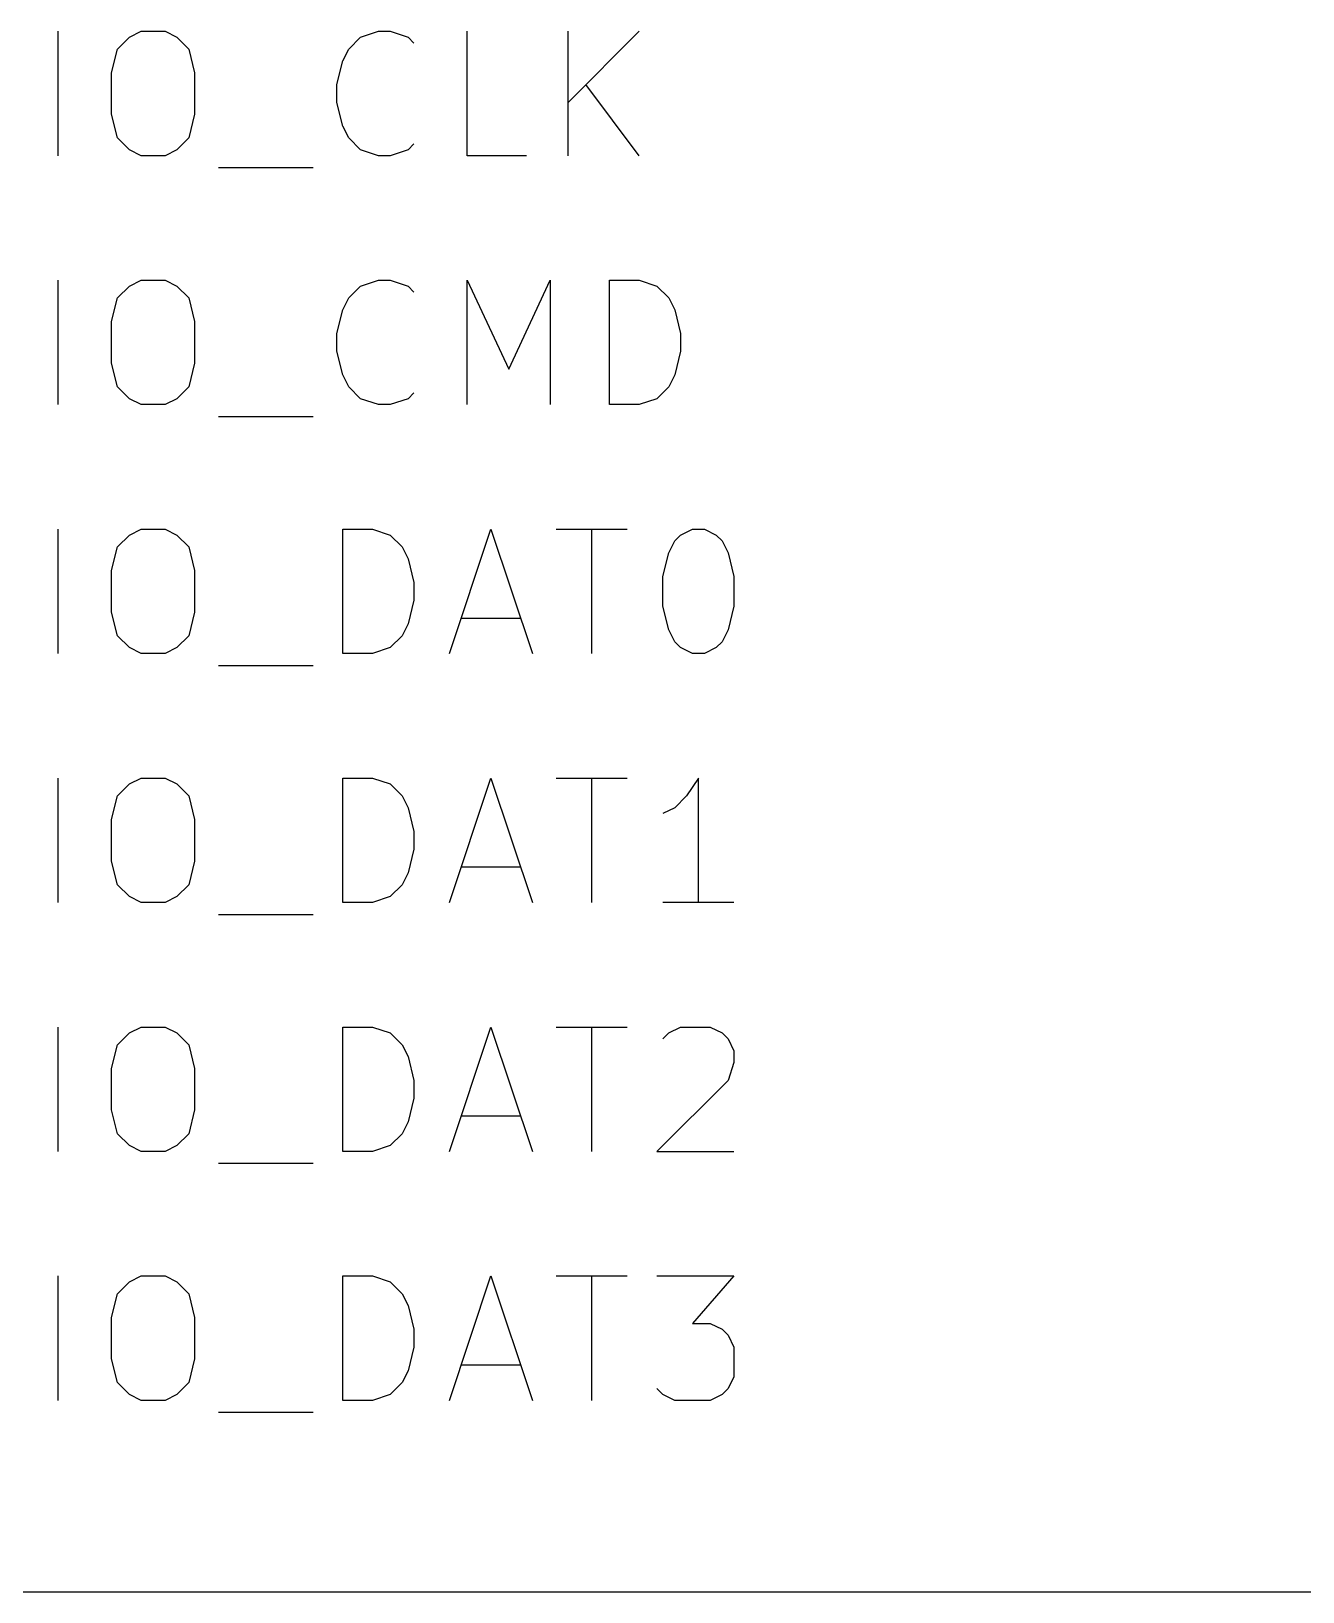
# Model space of a CAD drawing. Extents: x 0.4 to 11.3, y -7.9 to -0.4.
# Drawn here: x 1.992 to 2.503, y -3.95 to -3.323 of the extents above; entities that cross this region are included whole.
import ezdxf

# ---------------------------------------------------------------- set-up
doc = ezdxf.new("R2010")
doc.units = 0
doc.header["$MEASUREMENT"] = 0
for name, color, linetype in [('CYAN2', 4, 'CONTINUOUS'), ('LYELLOW', 51, 'CONTINUOUS'), ('RED2', 1, 'CONTINUOUS')]:
    doc.layers.add(name, color=color, linetype=linetype)

msp = doc.modelspace()

# ---------------------------------------------------------------- linework, layer by layer
at = {"layer": 'CYAN2', "linetype": 'CONTINUOUS'}
for p, q in [((2.00333, -3.37313), (2.00333, -3.32313)), ((2.00333, -3.37313), (2.00333, -3.32313)), ((2.02714, -3.33028), (2.03191, -3.32551)), ((2.02714, -3.33028), (2.03191, -3.32551)), ((2.03191, -3.32551), (2.03667, -3.32313)), ((2.03191, -3.32551), (2.03667, -3.32313)), ((2.03667, -3.32313), (2.04619, -3.32313)), ((2.03667, -3.32313), (2.04619, -3.32313)), ((2.04619, -3.32313), (2.05095, -3.32551)), ((2.04619, -3.32313), (2.05095, -3.32551)), ((2.05095, -3.32551), (2.05571, -3.33028)), ((2.05095, -3.32551), (2.05571, -3.33028)), ((2.12, -3.33028), (2.12476, -3.32551)), ((2.12, -3.33028), (2.12476, -3.32551)), ((2.12476, -3.32551), (2.13191, -3.32313)), ((2.12476, -3.32551), (2.13191, -3.32313)), ((2.13191, -3.32313), (2.13667, -3.32313)), ((2.13191, -3.32313), (2.13667, -3.32313)), ((2.13667, -3.32313), (2.14381, -3.32551)), ((2.13667, -3.32313), (2.14381, -3.32551)), ((2.14381, -3.32551), (2.14619, -3.32789)), ((2.14381, -3.32551), (2.14619, -3.32789)), ((2.16762, -3.37313), (2.16762, -3.32313)), ((2.16762, -3.37313), (2.16762, -3.32313)), ((2.20809, -3.37313), (2.20809, -3.32313)), ((2.23667, -3.32313), (2.20809, -3.3517)), ((2.20809, -3.37313), (2.20809, -3.32313)), ((2.23667, -3.32313), (2.20809, -3.3517)), ((2.02476, -3.3398), (2.02714, -3.33028)), ((2.02476, -3.3398), (2.02714, -3.33028)), ((2.05571, -3.33028), (2.05809, -3.3398)), ((2.05571, -3.33028), (2.05809, -3.3398)), ((2.11762, -3.33504), (2.12, -3.33028)), ((2.11762, -3.33504), (2.12, -3.33028)), ((2.02476, -3.35646), (2.02476, -3.3398)), ((2.02476, -3.35646), (2.02476, -3.3398)), ((2.05809, -3.3398), (2.05809, -3.35646)), ((2.05809, -3.3398), (2.05809, -3.35646)), ((2.11524, -3.34456), (2.11762, -3.33504)), ((2.11524, -3.34456), (2.11762, -3.33504)), ((2.11524, -3.3517), (2.11524, -3.34456)), ((2.11524, -3.3517), (2.11524, -3.34456)), ((2.23667, -3.37313), (2.21524, -3.34456)), ((2.23667, -3.37313), (2.21524, -3.34456)), ((2.11762, -3.36122), (2.11524, -3.3517)), ((2.11762, -3.36122), (2.11524, -3.3517)), ((2.02714, -3.36599), (2.02476, -3.35646)), ((2.02714, -3.36599), (2.02476, -3.35646)), ((2.05809, -3.35646), (2.05571, -3.36599)), ((2.05809, -3.35646), (2.05571, -3.36599)), ((2.03191, -3.37075), (2.02714, -3.36599)), ((2.03191, -3.37075), (2.02714, -3.36599)), ((2.05571, -3.36599), (2.05095, -3.37075)), ((2.05571, -3.36599), (2.05095, -3.37075)), ((2.12, -3.36599), (2.11762, -3.36122)), ((2.12, -3.36599), (2.11762, -3.36122)), ((2.12476, -3.37075), (2.12, -3.36599)), ((2.12476, -3.37075), (2.12, -3.36599)), ((2.03667, -3.37313), (2.03191, -3.37075)), ((2.03667, -3.37313), (2.03191, -3.37075)), ((2.05095, -3.37075), (2.04619, -3.37313)), ((2.05095, -3.37075), (2.04619, -3.37313)), ((2.13191, -3.37313), (2.12476, -3.37075)), ((2.13191, -3.37313), (2.12476, -3.37075)), ((2.14381, -3.37075), (2.13667, -3.37313)), ((2.14381, -3.37075), (2.13667, -3.37313)), ((2.14619, -3.36837), (2.14381, -3.37075)), ((2.14619, -3.36837), (2.14381, -3.37075)), ((2.04619, -3.37313), (2.03667, -3.37313)), ((2.04619, -3.37313), (2.03667, -3.37313)), ((2.06762, -3.37789), (2.10572, -3.37789)), ((2.06762, -3.37789), (2.10572, -3.37789)), ((2.13667, -3.37313), (2.13191, -3.37313)), ((2.13667, -3.37313), (2.13191, -3.37313)), ((2.19143, -3.37313), (2.16762, -3.37313)), ((2.19143, -3.37313), (2.16762, -3.37313)), ((2.00333, -3.47313), (2.00333, -3.42313)), ((2.00333, -3.47313), (2.00333, -3.42313)), ((2.02714, -3.43028), (2.03191, -3.42551)), ((2.02714, -3.43028), (2.03191, -3.42551)), ((2.03191, -3.42551), (2.03667, -3.42313)), ((2.03191, -3.42551), (2.03667, -3.42313)), ((2.03667, -3.42313), (2.04619, -3.42313)), ((2.03667, -3.42313), (2.04619, -3.42313)), ((2.04619, -3.42313), (2.05095, -3.42551)), ((2.04619, -3.42313), (2.05095, -3.42551)), ((2.05095, -3.42551), (2.05571, -3.43028)), ((2.05095, -3.42551), (2.05571, -3.43028)), ((2.12, -3.43028), (2.12476, -3.42551)), ((2.12, -3.43028), (2.12476, -3.42551)), ((2.12476, -3.42551), (2.13191, -3.42313)), ((2.12476, -3.42551), (2.13191, -3.42313)), ((2.13191, -3.42313), (2.13667, -3.42313)), ((2.13191, -3.42313), (2.13667, -3.42313)), ((2.13667, -3.42313), (2.14381, -3.42551)), ((2.13667, -3.42313), (2.14381, -3.42551)), ((2.14381, -3.42551), (2.14619, -3.42789)), ((2.14381, -3.42551), (2.14619, -3.42789)), ((2.16762, -3.47313), (2.16762, -3.42313)), ((2.16762, -3.42313), (2.18429, -3.45885)), ((2.16762, -3.47313), (2.16762, -3.42313)), ((2.16762, -3.42313), (2.18429, -3.45885)), ((2.18429, -3.45885), (2.20095, -3.42313)), ((2.18429, -3.45885), (2.20095, -3.42313)), ((2.20095, -3.42313), (2.20095, -3.47313)), ((2.20095, -3.42313), (2.20095, -3.47313)), ((2.22476, -3.47313), (2.22476, -3.42313)), ((2.22476, -3.42313), (2.23667, -3.42313)), ((2.22476, -3.47313), (2.22476, -3.42313)), ((2.22476, -3.42313), (2.23667, -3.42313)), ((2.23667, -3.42313), (2.24381, -3.42551)), ((2.23667, -3.42313), (2.24381, -3.42551)), ((2.24381, -3.42551), (2.24857, -3.43028)), ((2.24381, -3.42551), (2.24857, -3.43028)), ((2.02476, -3.4398), (2.02714, -3.43028)), ((2.02476, -3.4398), (2.02714, -3.43028)), ((2.05571, -3.43028), (2.05809, -3.4398)), ((2.05571, -3.43028), (2.05809, -3.4398)), ((2.11524, -3.44456), (2.11762, -3.43504)), ((2.11524, -3.44456), (2.11762, -3.43504)), ((2.11762, -3.43504), (2.12, -3.43028)), ((2.11762, -3.43504), (2.12, -3.43028)), ((2.24857, -3.43028), (2.25095, -3.43504)), ((2.24857, -3.43028), (2.25095, -3.43504)), ((2.25095, -3.43504), (2.25333, -3.44456)), ((2.25095, -3.43504), (2.25333, -3.44456)), ((2.02476, -3.45646), (2.02476, -3.4398)), ((2.02476, -3.45646), (2.02476, -3.4398)), ((2.05809, -3.4398), (2.05809, -3.45646)), ((2.05809, -3.4398), (2.05809, -3.45646)), ((2.11524, -3.4517), (2.11524, -3.44456)), ((2.11524, -3.4517), (2.11524, -3.44456)), ((2.25333, -3.44456), (2.25333, -3.4517)), ((2.25333, -3.44456), (2.25333, -3.4517)), ((2.11762, -3.46122), (2.11524, -3.4517)), ((2.11762, -3.46122), (2.11524, -3.4517)), ((2.25333, -3.4517), (2.25095, -3.46122)), ((2.25333, -3.4517), (2.25095, -3.46122)), ((2.02714, -3.46599), (2.02476, -3.45646)), ((2.02714, -3.46599), (2.02476, -3.45646)), ((2.05809, -3.45646), (2.05571, -3.46599)), ((2.05809, -3.45646), (2.05571, -3.46599)), ((2.03191, -3.47075), (2.02714, -3.46599)), ((2.03191, -3.47075), (2.02714, -3.46599)), ((2.05571, -3.46599), (2.05095, -3.47075)), ((2.05571, -3.46599), (2.05095, -3.47075)), ((2.12, -3.46599), (2.11762, -3.46122)), ((2.12, -3.46599), (2.11762, -3.46122)), ((2.12476, -3.47075), (2.12, -3.46599)), ((2.12476, -3.47075), (2.12, -3.46599)), ((2.24857, -3.46599), (2.24381, -3.47075)), ((2.24857, -3.46599), (2.24381, -3.47075)), ((2.25095, -3.46122), (2.24857, -3.46599)), ((2.25095, -3.46122), (2.24857, -3.46599)), ((2.03667, -3.47313), (2.03191, -3.47075)), ((2.03667, -3.47313), (2.03191, -3.47075)), ((2.05095, -3.47075), (2.04619, -3.47313)), ((2.05095, -3.47075), (2.04619, -3.47313)), ((2.13191, -3.47313), (2.12476, -3.47075)), ((2.13191, -3.47313), (2.12476, -3.47075)), ((2.14381, -3.47075), (2.13667, -3.47313)), ((2.14381, -3.47075), (2.13667, -3.47313)), ((2.14619, -3.46837), (2.14381, -3.47075)), ((2.14619, -3.46837), (2.14381, -3.47075)), ((2.24381, -3.47075), (2.23667, -3.47313)), ((2.24381, -3.47075), (2.23667, -3.47313)), ((2.04619, -3.47313), (2.03667, -3.47313)), ((2.04619, -3.47313), (2.03667, -3.47313)), ((2.06762, -3.47789), (2.10572, -3.47789)), ((2.06762, -3.47789), (2.10572, -3.47789)), ((2.13667, -3.47313), (2.13191, -3.47313)), ((2.13667, -3.47313), (2.13191, -3.47313)), ((2.23667, -3.47313), (2.22476, -3.47313)), ((2.23667, -3.47313), (2.22476, -3.47313)), ((2.00333, -3.57313), (2.00333, -3.52313)), ((2.00333, -3.57313), (2.00333, -3.52313)), ((2.02714, -3.53028), (2.03191, -3.52551)), ((2.02714, -3.53028), (2.03191, -3.52551)), ((2.03191, -3.52551), (2.03667, -3.52313)), ((2.03191, -3.52551), (2.03667, -3.52313)), ((2.03667, -3.52313), (2.04619, -3.52313)), ((2.03667, -3.52313), (2.04619, -3.52313)), ((2.04619, -3.52313), (2.05095, -3.52551)), ((2.04619, -3.52313), (2.05095, -3.52551)), ((2.05095, -3.52551), (2.05571, -3.53028)), ((2.05095, -3.52551), (2.05571, -3.53028)), ((2.11762, -3.57313), (2.11762, -3.52313)), ((2.11762, -3.52313), (2.12952, -3.52313)), ((2.11762, -3.57313), (2.11762, -3.52313)), ((2.11762, -3.52313), (2.12952, -3.52313)), ((2.12952, -3.52313), (2.13667, -3.52551)), ((2.12952, -3.52313), (2.13667, -3.52551)), ((2.13667, -3.52551), (2.14143, -3.53028)), ((2.13667, -3.52551), (2.14143, -3.53028)), ((2.16048, -3.57313), (2.17714, -3.52313)), ((2.16048, -3.57313), (2.17714, -3.52313)), ((2.17714, -3.52313), (2.19381, -3.57313)), ((2.17714, -3.52313), (2.19381, -3.57313)), ((2.20333, -3.52313), (2.23191, -3.52313)), ((2.20333, -3.52313), (2.23191, -3.52313)), ((2.21762, -3.57313), (2.21762, -3.52313)), ((2.21762, -3.57313), (2.21762, -3.52313)), ((2.24857, -3.53265), (2.25095, -3.52789)), ((2.24857, -3.53265), (2.25095, -3.52789)), ((2.25095, -3.52789), (2.25333, -3.52551)), ((2.25095, -3.52789), (2.25333, -3.52551)), ((2.25333, -3.52551), (2.25809, -3.52313)), ((2.25333, -3.52551), (2.25809, -3.52313)), ((2.25809, -3.52313), (2.26286, -3.52313)), ((2.25809, -3.52313), (2.26286, -3.52313)), ((2.26286, -3.52313), (2.26762, -3.52551)), ((2.26286, -3.52313), (2.26762, -3.52551)), ((2.26762, -3.52551), (2.27, -3.52789)), ((2.26762, -3.52551), (2.27, -3.52789)), ((2.27, -3.52789), (2.27238, -3.53265)), ((2.27, -3.52789), (2.27238, -3.53265)), ((2.02476, -3.5398), (2.02714, -3.53028)), ((2.02476, -3.5398), (2.02714, -3.53028)), ((2.05571, -3.53028), (2.05809, -3.5398)), ((2.05571, -3.53028), (2.05809, -3.5398)), ((2.14143, -3.53028), (2.14381, -3.53504)), ((2.14143, -3.53028), (2.14381, -3.53504)), ((2.14381, -3.53504), (2.14619, -3.54456)), ((2.14381, -3.53504), (2.14619, -3.54456)), ((2.24619, -3.54218), (2.24857, -3.53265)), ((2.24619, -3.54218), (2.24857, -3.53265)), ((2.27238, -3.53265), (2.27476, -3.54218)), ((2.27238, -3.53265), (2.27476, -3.54218)), ((2.02476, -3.55646), (2.02476, -3.5398)), ((2.02476, -3.55646), (2.02476, -3.5398)), ((2.05809, -3.5398), (2.05809, -3.55646)), ((2.05809, -3.5398), (2.05809, -3.55646)), ((2.14619, -3.54456), (2.14619, -3.5517)), ((2.14619, -3.54456), (2.14619, -3.5517)), ((2.24619, -3.55408), (2.24619, -3.54218)), ((2.24619, -3.55408), (2.24619, -3.54218)), ((2.27476, -3.54218), (2.27476, -3.55408)), ((2.27476, -3.54218), (2.27476, -3.55408)), ((2.14619, -3.5517), (2.14381, -3.56122)), ((2.14619, -3.5517), (2.14381, -3.56122)), ((2.24857, -3.56361), (2.24619, -3.55408)), ((2.24857, -3.56361), (2.24619, -3.55408)), ((2.27476, -3.55408), (2.27238, -3.56361)), ((2.27476, -3.55408), (2.27238, -3.56361)), ((2.02714, -3.56599), (2.02476, -3.55646)), ((2.02714, -3.56599), (2.02476, -3.55646)), ((2.05809, -3.55646), (2.05571, -3.56599)), ((2.05809, -3.55646), (2.05571, -3.56599)), ((2.16524, -3.55885), (2.18905, -3.55885)), ((2.16524, -3.55885), (2.18905, -3.55885)), ((2.03191, -3.57075), (2.02714, -3.56599)), ((2.03191, -3.57075), (2.02714, -3.56599)), ((2.05571, -3.56599), (2.05095, -3.57075)), ((2.05571, -3.56599), (2.05095, -3.57075)), ((2.14143, -3.56599), (2.13667, -3.57075)), ((2.14143, -3.56599), (2.13667, -3.57075)), ((2.14381, -3.56122), (2.14143, -3.56599)), ((2.14381, -3.56122), (2.14143, -3.56599)), ((2.25095, -3.56837), (2.24857, -3.56361)), ((2.25095, -3.56837), (2.24857, -3.56361)), ((2.27238, -3.56361), (2.27, -3.56837)), ((2.27238, -3.56361), (2.27, -3.56837)), ((2.03667, -3.57313), (2.03191, -3.57075)), ((2.03667, -3.57313), (2.03191, -3.57075)), ((2.04619, -3.57313), (2.03667, -3.57313)), ((2.04619, -3.57313), (2.03667, -3.57313)), ((2.05095, -3.57075), (2.04619, -3.57313)), ((2.05095, -3.57075), (2.04619, -3.57313)), ((2.12952, -3.57313), (2.11762, -3.57313)), ((2.12952, -3.57313), (2.11762, -3.57313)), ((2.13667, -3.57075), (2.12952, -3.57313)), ((2.13667, -3.57075), (2.12952, -3.57313)), ((2.25333, -3.57075), (2.25095, -3.56837)), ((2.25333, -3.57075), (2.25095, -3.56837)), ((2.25809, -3.57313), (2.25333, -3.57075)), ((2.25809, -3.57313), (2.25333, -3.57075)), ((2.26286, -3.57313), (2.25809, -3.57313)), ((2.26286, -3.57313), (2.25809, -3.57313)), ((2.26762, -3.57075), (2.26286, -3.57313)), ((2.26762, -3.57075), (2.26286, -3.57313)), ((2.27, -3.56837), (2.26762, -3.57075)), ((2.27, -3.56837), (2.26762, -3.57075)), ((2.06762, -3.57789), (2.10572, -3.57789)), ((2.06762, -3.57789), (2.10572, -3.57789)), ((2.00333, -3.67313), (2.00333, -3.62313)), ((2.00333, -3.67313), (2.00333, -3.62313)), ((2.03191, -3.62551), (2.03667, -3.62313)), ((2.03191, -3.62551), (2.03667, -3.62313)), ((2.03667, -3.62313), (2.04619, -3.62313)), ((2.03667, -3.62313), (2.04619, -3.62313)), ((2.04619, -3.62313), (2.05095, -3.62551)), ((2.04619, -3.62313), (2.05095, -3.62551)), ((2.11762, -3.67313), (2.11762, -3.62313)), ((2.11762, -3.62313), (2.12952, -3.62313)), ((2.11762, -3.67313), (2.11762, -3.62313)), ((2.11762, -3.62313), (2.12952, -3.62313)), ((2.12952, -3.62313), (2.13667, -3.62551)), ((2.12952, -3.62313), (2.13667, -3.62551)), ((2.16048, -3.67313), (2.17714, -3.62313)), ((2.16048, -3.67313), (2.17714, -3.62313)), ((2.17714, -3.62313), (2.19381, -3.67313)), ((2.17714, -3.62313), (2.19381, -3.67313)), ((2.20333, -3.62313), (2.23191, -3.62313)), ((2.20333, -3.62313), (2.23191, -3.62313)), ((2.21762, -3.67313), (2.21762, -3.62313)), ((2.21762, -3.67313), (2.21762, -3.62313)), ((2.26048, -3.62313), (2.25572, -3.63028)), ((2.26048, -3.62313), (2.25572, -3.63028)), ((2.26048, -3.67313), (2.26048, -3.62313)), ((2.26048, -3.67313), (2.26048, -3.62313)), ((2.02714, -3.63028), (2.03191, -3.62551)), ((2.02714, -3.63028), (2.03191, -3.62551)), ((2.05095, -3.62551), (2.05571, -3.63028)), ((2.05095, -3.62551), (2.05571, -3.63028)), ((2.13667, -3.62551), (2.14143, -3.63028)), ((2.13667, -3.62551), (2.14143, -3.63028)), ((2.02476, -3.6398), (2.02714, -3.63028)), ((2.02476, -3.6398), (2.02714, -3.63028)), ((2.05571, -3.63028), (2.05809, -3.6398)), ((2.05571, -3.63028), (2.05809, -3.6398)), ((2.14143, -3.63028), (2.14381, -3.63504)), ((2.14143, -3.63028), (2.14381, -3.63504)), ((2.14381, -3.63504), (2.14619, -3.64456)), ((2.14381, -3.63504), (2.14619, -3.64456)), ((2.25095, -3.63504), (2.24619, -3.63742)), ((2.25095, -3.63504), (2.24619, -3.63742)), ((2.25572, -3.63028), (2.25095, -3.63504)), ((2.25572, -3.63028), (2.25095, -3.63504)), ((2.02476, -3.65646), (2.02476, -3.6398)), ((2.02476, -3.65646), (2.02476, -3.6398)), ((2.05809, -3.6398), (2.05809, -3.65646)), ((2.05809, -3.6398), (2.05809, -3.65646)), ((2.14619, -3.64456), (2.14619, -3.6517)), ((2.14619, -3.64456), (2.14619, -3.6517)), ((2.14619, -3.6517), (2.14381, -3.66122)), ((2.14619, -3.6517), (2.14381, -3.66122)), ((2.02714, -3.66599), (2.02476, -3.65646)), ((2.02714, -3.66599), (2.02476, -3.65646)), ((2.05809, -3.65646), (2.05571, -3.66599)), ((2.05809, -3.65646), (2.05571, -3.66599)), ((2.16524, -3.65885), (2.18905, -3.65885)), ((2.16524, -3.65885), (2.18905, -3.65885)), ((2.03191, -3.67075), (2.02714, -3.66599)), ((2.03191, -3.67075), (2.02714, -3.66599)), ((2.05571, -3.66599), (2.05095, -3.67075)), ((2.05571, -3.66599), (2.05095, -3.67075)), ((2.14143, -3.66599), (2.13667, -3.67075)), ((2.14143, -3.66599), (2.13667, -3.67075)), ((2.14381, -3.66122), (2.14143, -3.66599)), ((2.14381, -3.66122), (2.14143, -3.66599)), ((2.03667, -3.67313), (2.03191, -3.67075)), ((2.03667, -3.67313), (2.03191, -3.67075)), ((2.04619, -3.67313), (2.03667, -3.67313)), ((2.04619, -3.67313), (2.03667, -3.67313)), ((2.05095, -3.67075), (2.04619, -3.67313)), ((2.05095, -3.67075), (2.04619, -3.67313)), ((2.12952, -3.67313), (2.11762, -3.67313)), ((2.12952, -3.67313), (2.11762, -3.67313)), ((2.13667, -3.67075), (2.12952, -3.67313)), ((2.13667, -3.67075), (2.12952, -3.67313)), ((2.27476, -3.67313), (2.24619, -3.67313)), ((2.27476, -3.67313), (2.24619, -3.67313)), ((2.06762, -3.67789), (2.10572, -3.67789)), ((2.06762, -3.67789), (2.10572, -3.67789)), ((2.00333, -3.77313), (2.00333, -3.72313)), ((2.00333, -3.77313), (2.00333, -3.72313)), ((2.03191, -3.72551), (2.03667, -3.72313)), ((2.03191, -3.72551), (2.03667, -3.72313)), ((2.03667, -3.72313), (2.04619, -3.72313)), ((2.03667, -3.72313), (2.04619, -3.72313)), ((2.04619, -3.72313), (2.05095, -3.72551)), ((2.04619, -3.72313), (2.05095, -3.72551)), ((2.11762, -3.77313), (2.11762, -3.72313)), ((2.11762, -3.72313), (2.12952, -3.72313)), ((2.11762, -3.77313), (2.11762, -3.72313)), ((2.11762, -3.72313), (2.12952, -3.72313)), ((2.12952, -3.72313), (2.13667, -3.72551)), ((2.12952, -3.72313), (2.13667, -3.72551)), ((2.16048, -3.77313), (2.17714, -3.72313)), ((2.16048, -3.77313), (2.17714, -3.72313)), ((2.17714, -3.72313), (2.19381, -3.77313)), ((2.17714, -3.72313), (2.19381, -3.77313)), ((2.20333, -3.72313), (2.23191, -3.72313)), ((2.20333, -3.72313), (2.23191, -3.72313)), ((2.21762, -3.77313), (2.21762, -3.72313)), ((2.21762, -3.77313), (2.21762, -3.72313)), ((2.24857, -3.72551), (2.25333, -3.72313)), ((2.24857, -3.72551), (2.25333, -3.72313)), ((2.25333, -3.72313), (2.26524, -3.72313)), ((2.25333, -3.72313), (2.26524, -3.72313)), ((2.26524, -3.72313), (2.27, -3.72551)), ((2.26524, -3.72313), (2.27, -3.72551)), ((2.02714, -3.73028), (2.03191, -3.72551)), ((2.02714, -3.73028), (2.03191, -3.72551)), ((2.05095, -3.72551), (2.05571, -3.73028)), ((2.05095, -3.72551), (2.05571, -3.73028)), ((2.13667, -3.72551), (2.14143, -3.73028)), ((2.13667, -3.72551), (2.14143, -3.73028)), ((2.24619, -3.72789), (2.24857, -3.72551)), ((2.24619, -3.72789), (2.24857, -3.72551)), ((2.27, -3.72551), (2.27238, -3.72789)), ((2.27, -3.72551), (2.27238, -3.72789)), ((2.27238, -3.72789), (2.27476, -3.73265)), ((2.27238, -3.72789), (2.27476, -3.73265)), ((2.02476, -3.7398), (2.02714, -3.73028)), ((2.02476, -3.7398), (2.02714, -3.73028)), ((2.05571, -3.73028), (2.05809, -3.7398)), ((2.05571, -3.73028), (2.05809, -3.7398)), ((2.14143, -3.73028), (2.14381, -3.73504)), ((2.14143, -3.73028), (2.14381, -3.73504)), ((2.14381, -3.73504), (2.14619, -3.74456)), ((2.14381, -3.73504), (2.14619, -3.74456)), ((2.27476, -3.73265), (2.27476, -3.73742)), ((2.27476, -3.73265), (2.27476, -3.73742)), ((2.02476, -3.75646), (2.02476, -3.7398)), ((2.02476, -3.75646), (2.02476, -3.7398)), ((2.05809, -3.7398), (2.05809, -3.75646)), ((2.05809, -3.7398), (2.05809, -3.75646)), ((2.27476, -3.73742), (2.27238, -3.74456)), ((2.27476, -3.73742), (2.27238, -3.74456)), ((2.14619, -3.74456), (2.14619, -3.7517)), ((2.14619, -3.74456), (2.14619, -3.7517)), ((2.27238, -3.74456), (2.24381, -3.77313)), ((2.27238, -3.74456), (2.24381, -3.77313)), ((2.14619, -3.7517), (2.14381, -3.76122)), ((2.14619, -3.7517), (2.14381, -3.76122)), ((2.02714, -3.76599), (2.02476, -3.75646)), ((2.02714, -3.76599), (2.02476, -3.75646)), ((2.05809, -3.75646), (2.05571, -3.76599)), ((2.05809, -3.75646), (2.05571, -3.76599)), ((2.16524, -3.75885), (2.18905, -3.75885)), ((2.16524, -3.75885), (2.18905, -3.75885)), ((2.03191, -3.77075), (2.02714, -3.76599)), ((2.03191, -3.77075), (2.02714, -3.76599)), ((2.05571, -3.76599), (2.05095, -3.77075)), ((2.05571, -3.76599), (2.05095, -3.77075)), ((2.14143, -3.76599), (2.13667, -3.77075)), ((2.14143, -3.76599), (2.13667, -3.77075)), ((2.14381, -3.76122), (2.14143, -3.76599)), ((2.14381, -3.76122), (2.14143, -3.76599)), ((2.03667, -3.77313), (2.03191, -3.77075)), ((2.03667, -3.77313), (2.03191, -3.77075)), ((2.04619, -3.77313), (2.03667, -3.77313)), ((2.04619, -3.77313), (2.03667, -3.77313)), ((2.05095, -3.77075), (2.04619, -3.77313)), ((2.05095, -3.77075), (2.04619, -3.77313)), ((2.12952, -3.77313), (2.11762, -3.77313)), ((2.12952, -3.77313), (2.11762, -3.77313)), ((2.13667, -3.77075), (2.12952, -3.77313)), ((2.13667, -3.77075), (2.12952, -3.77313)), ((2.24381, -3.77313), (2.27476, -3.77313)), ((2.24381, -3.77313), (2.27476, -3.77313)), ((2.06762, -3.77789), (2.10572, -3.77789)), ((2.06762, -3.77789), (2.10572, -3.77789)), ((2.00333, -3.87313), (2.00333, -3.82313)), ((2.00333, -3.87313), (2.00333, -3.82313)), ((2.03191, -3.82551), (2.03667, -3.82313)), ((2.03191, -3.82551), (2.03667, -3.82313)), ((2.03667, -3.82313), (2.04619, -3.82313)), ((2.03667, -3.82313), (2.04619, -3.82313)), ((2.04619, -3.82313), (2.05095, -3.82551)), ((2.04619, -3.82313), (2.05095, -3.82551)), ((2.11762, -3.87313), (2.11762, -3.82313)), ((2.11762, -3.82313), (2.12952, -3.82313)), ((2.11762, -3.87313), (2.11762, -3.82313)), ((2.11762, -3.82313), (2.12952, -3.82313)), ((2.12952, -3.82313), (2.13667, -3.82551)), ((2.12952, -3.82313), (2.13667, -3.82551)), ((2.16048, -3.87313), (2.17714, -3.82313)), ((2.16048, -3.87313), (2.17714, -3.82313)), ((2.17714, -3.82313), (2.19381, -3.87313)), ((2.17714, -3.82313), (2.19381, -3.87313)), ((2.20333, -3.82313), (2.23191, -3.82313)), ((2.20333, -3.82313), (2.23191, -3.82313)), ((2.21762, -3.87313), (2.21762, -3.82313)), ((2.21762, -3.87313), (2.21762, -3.82313)), ((2.24381, -3.82313), (2.27476, -3.82313)), ((2.24381, -3.82313), (2.27476, -3.82313)), ((2.27476, -3.82313), (2.25809, -3.84218)), ((2.27476, -3.82313), (2.25809, -3.84218)), ((2.02714, -3.83028), (2.03191, -3.82551)), ((2.02714, -3.83028), (2.03191, -3.82551)), ((2.05095, -3.82551), (2.05571, -3.83028)), ((2.05095, -3.82551), (2.05571, -3.83028)), ((2.13667, -3.82551), (2.14143, -3.83028)), ((2.13667, -3.82551), (2.14143, -3.83028)), ((2.02476, -3.8398), (2.02714, -3.83028)), ((2.02476, -3.8398), (2.02714, -3.83028)), ((2.05571, -3.83028), (2.05809, -3.8398)), ((2.05571, -3.83028), (2.05809, -3.8398)), ((2.14143, -3.83028), (2.14381, -3.83504)), ((2.14143, -3.83028), (2.14381, -3.83504)), ((2.14381, -3.83504), (2.14619, -3.84456)), ((2.14381, -3.83504), (2.14619, -3.84456)), ((2.02476, -3.85646), (2.02476, -3.8398)), ((2.02476, -3.85646), (2.02476, -3.8398)), ((2.05809, -3.8398), (2.05809, -3.85646)), ((2.05809, -3.8398), (2.05809, -3.85646)), ((2.25809, -3.84218), (2.26524, -3.84218)), ((2.25809, -3.84218), (2.26524, -3.84218)), ((2.26524, -3.84218), (2.27, -3.84456)), ((2.26524, -3.84218), (2.27, -3.84456)), ((2.14619, -3.84456), (2.14619, -3.8517)), ((2.14619, -3.84456), (2.14619, -3.8517)), ((2.27, -3.84456), (2.27238, -3.84694)), ((2.27, -3.84456), (2.27238, -3.84694)), ((2.27238, -3.84694), (2.27476, -3.8517)), ((2.27238, -3.84694), (2.27476, -3.8517)), ((2.14619, -3.8517), (2.14381, -3.86122)), ((2.14619, -3.8517), (2.14381, -3.86122)), ((2.27476, -3.8517), (2.27476, -3.86361)), ((2.27476, -3.8517), (2.27476, -3.86361)), ((2.02714, -3.86599), (2.02476, -3.85646)), ((2.02714, -3.86599), (2.02476, -3.85646)), ((2.05809, -3.85646), (2.05571, -3.86599)), ((2.05809, -3.85646), (2.05571, -3.86599)), ((2.14381, -3.86122), (2.14143, -3.86599)), ((2.14381, -3.86122), (2.14143, -3.86599)), ((2.16524, -3.85885), (2.18905, -3.85885)), ((2.16524, -3.85885), (2.18905, -3.85885)), ((2.03191, -3.87075), (2.02714, -3.86599)), ((2.03191, -3.87075), (2.02714, -3.86599)), ((2.05571, -3.86599), (2.05095, -3.87075)), ((2.05571, -3.86599), (2.05095, -3.87075)), ((2.14143, -3.86599), (2.13667, -3.87075)), ((2.14143, -3.86599), (2.13667, -3.87075)), ((2.27476, -3.86361), (2.27238, -3.86837)), ((2.27476, -3.86361), (2.27238, -3.86837)), ((2.03667, -3.87313), (2.03191, -3.87075)), ((2.03667, -3.87313), (2.03191, -3.87075)), ((2.04619, -3.87313), (2.03667, -3.87313)), ((2.04619, -3.87313), (2.03667, -3.87313)), ((2.05095, -3.87075), (2.04619, -3.87313)), ((2.05095, -3.87075), (2.04619, -3.87313)), ((2.12952, -3.87313), (2.11762, -3.87313)), ((2.12952, -3.87313), (2.11762, -3.87313)), ((2.13667, -3.87075), (2.12952, -3.87313)), ((2.13667, -3.87075), (2.12952, -3.87313)), ((2.24619, -3.87075), (2.24381, -3.86837)), ((2.24619, -3.87075), (2.24381, -3.86837)), ((2.25095, -3.87313), (2.24619, -3.87075)), ((2.25095, -3.87313), (2.24619, -3.87075)), ((2.26524, -3.87313), (2.25095, -3.87313)), ((2.26524, -3.87313), (2.25095, -3.87313)), ((2.27, -3.87075), (2.26524, -3.87313)), ((2.27, -3.87075), (2.26524, -3.87313)), ((2.27238, -3.86837), (2.27, -3.87075)), ((2.27238, -3.86837), (2.27, -3.87075)), ((2.06762, -3.87789), (2.10572, -3.87789)), ((2.06762, -3.87789), (2.10572, -3.87789))]:
    msp.add_line(p, q, dxfattribs=at)
at = {"layer": 'LYELLOW', "linetype": 'CONTINUOUS'}
msp.add_line((1.55, -3.95), (3.95, -3.95), dxfattribs=at)
at = {"layer": 'RED2', "linetype": 'CONTINUOUS'}
msp.add_line((1.55, -3.95), (3.95, -3.95), dxfattribs=at)

doc.saveas('drawing.dxf')
